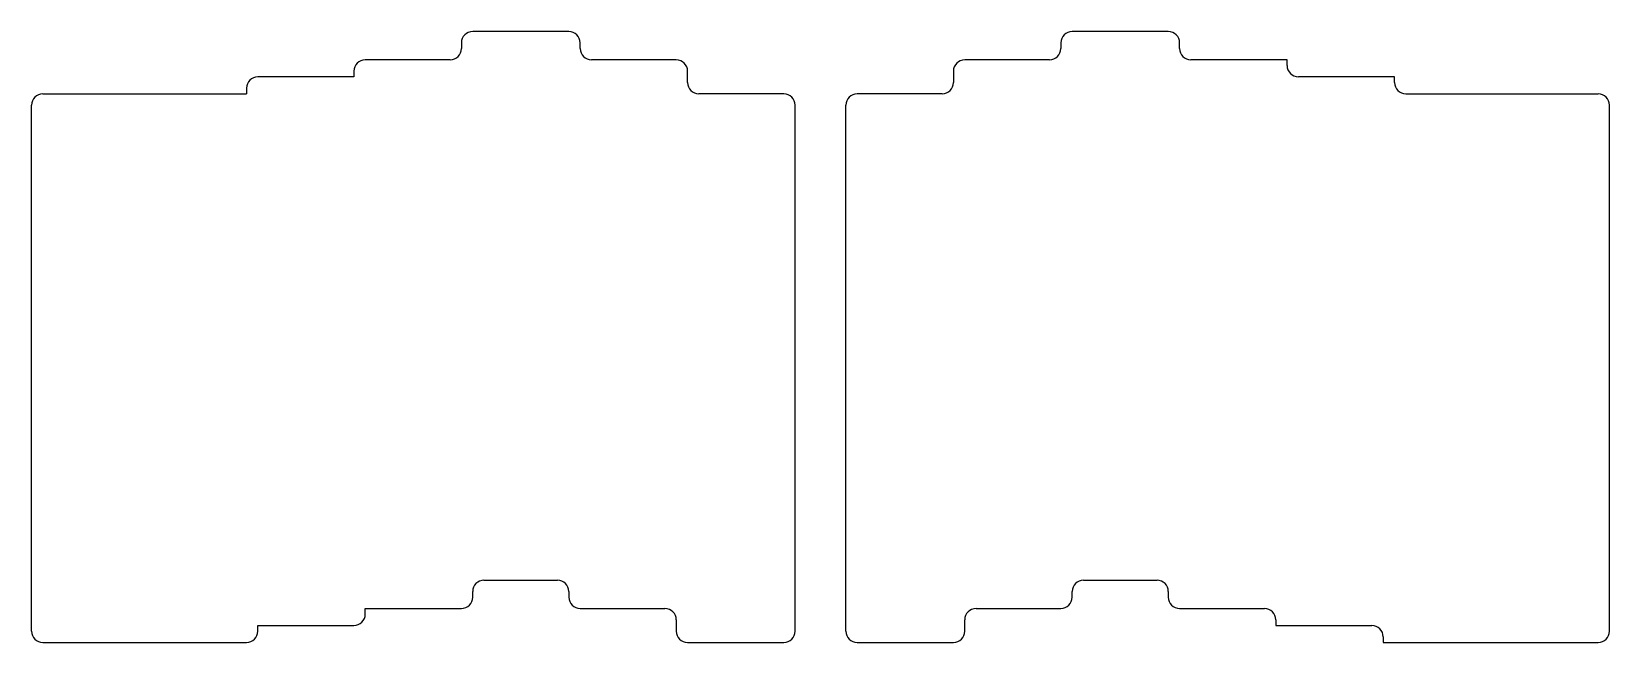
# Model space of a CAD drawing. Header units: millimetres. Extents: x -10 to 268, y -10 to 98.
import ezdxf

# ---------------------------------------------------------------- set-up
doc = ezdxf.new("R2010")
doc.units = ezdxf.units.MM

msp = doc.modelspace()

# ---------------------------------------------------------------- linework, layer by layer
at = {"linetype": 'CONTINUOUS'}
for p, q in [((65.5, 95.5), (65.5, 94.5)), ((84.5, 97.5), (67.5, 97.5)), ((86.5, 94.5), (86.5, 95.5)), ((171.5, 95.5), (171.5, 94.5)), ((190.5, 97.5), (173.5, 97.5)), ((192.5, 94.5), (192.5, 95.5)), ((63.5, 92.5), (48.5, 92.5)), ((103.5, 92.5), (88.5, 92.5)), ((169.5, 92.5), (154.5, 92.5)), ((211.5, 92.5), (194.5, 92.5)), ((211.5, 91.5), (211.5, 92.5)), ((46.5, 89.5), (29.5, 89.5)), ((46.5, 90.5), (46.5, 89.5)), ((105.5, 88.5), (105.5, 90.5)), ((152.5, 90.5), (152.5, 88.5)), ((230.5, 89.5), (213.5, 89.5)), ((230.5, 88.5), (230.5, 89.5)), ((-8.5, 86.5), (27.5, 86.5)), ((27.5, 87.5), (27.5, 86.5)), ((122.5, 86.5), (107.5, 86.5)), ((150.5, 86.5), (135.5, 86.5)), ((232.5, 86.5), (266.5, 86.5)), ((-10.5, -8.5), (-10.5, 84.5)), ((124.5, -8.5), (124.5, 84.5)), ((133.5, -8.5), (133.5, 84.5)), ((268.5, -8.5), (268.5, 84.5)), ((69.5, 0.5), (82.5, 0.5)), ((175.5, 0.5), (188.5, 0.5)), ((67.5, -2.5), (67.5, -1.5)), ((84.5, -1.5), (84.5, -2.5)), ((173.5, -2.5), (173.5, -1.5)), ((190.5, -1.5), (190.5, -2.5)), ((48.5, -5.5), (48.5, -4.5)), ((48.5, -4.5), (65.5, -4.5)), ((86.5, -4.5), (101.5, -4.5)), ((156.5, -4.5), (171.5, -4.5)), ((192.5, -4.5), (207.5, -4.5)), ((29.5, -8.5), (29.5, -7.5)), ((29.5, -7.5), (46.5, -7.5)), ((103.5, -6.5), (103.5, -8.5)), ((154.5, -8.5), (154.5, -6.5)), ((209.5, -6.5), (209.5, -7.5)), ((209.5, -7.5), (226.5, -7.5)), ((-8.5, -10.5), (27.5, -10.5)), ((105.5, -10.5), (122.5, -10.5)), ((135.5, -10.5), (152.5, -10.5)), ((228.5, -9.5), (228.5, -10.5)), ((228.5, -10.5), (266.5, -10.5))]:
    msp.add_line(p, q, dxfattribs=at)
for centre, start, end in [((67.5, 95.5), 90, 180), ((84.5, 95.5), 0, 90), ((173.5, 95.5), 90, 180), ((190.5, 95.5), 0, 90), ((48.5, 90.5), 90, 180), ((63.5, 94.5), 270, 0), ((88.5, 94.5), 180, 270), ((103.5, 90.5), 0, 90), ((154.5, 90.5), 90, 180), ((169.5, 94.5), 270, 0), ((194.5, 94.5), 180, 270), ((29.5, 87.5), 90, 180), ((213.5, 91.5), 180, 270), ((-8.5, 84.5), 90, 180), ((107.5, 88.5), 180, 270), ((122.5, 84.5), 0, 90), ((135.5, 84.5), 90, 180), ((150.5, 88.5), 270, 0), ((232.5, 88.5), 180, 270), ((266.5, 84.5), 0, 90), ((69.5, -1.5), 90, 180), ((82.5, -1.5), 0, 90), ((175.5, -1.5), 90, 180), ((188.5, -1.5), 0, 90), ((65.5, -2.5), 270, 0), ((86.5, -2.5), 180, 270), ((171.5, -2.5), 270, 0), ((192.5, -2.5), 180, 270), ((46.5, -5.5), 270, 0), ((101.5, -6.5), 0, 90), ((156.5, -6.5), 90, 180), ((207.5, -6.5), 0, 90), ((226.5, -9.5), 0, 90), ((-8.5, -8.5), 180, 270), ((27.5, -8.5), 270, 0), ((105.5, -8.5), 180, 270), ((122.5, -8.5), 270, 0), ((135.5, -8.5), 180, 270), ((152.5, -8.5), 270, 0), ((266.5, -8.5), 270, 0)]:
    msp.add_arc(centre, 2, start, end, dxfattribs=at)

doc.saveas('drawing.dxf')
